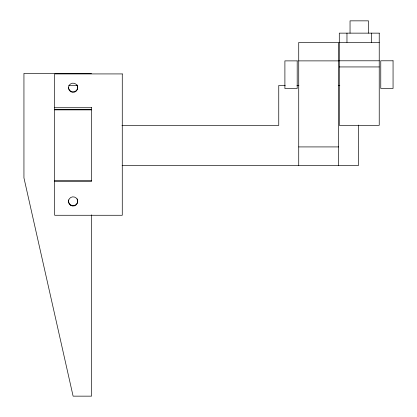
<?xml version="1.0" encoding="UTF-8"?>
<svg xmlns="http://www.w3.org/2000/svg" width="417" height="417" viewBox="0 0 417 417"><rect width="100%" height="100%" fill="white"/><g stroke="black" fill="none" stroke-linecap="round" stroke-linejoin="round"><path stroke-width="0.63" d="M339.287 42.357L379.23 42.357M339.287 60.793L379.23 60.793M298.728 60.882L338.672 60.882M339.287 66.939L379.23 66.939M91.542 73.392L23.941 73.392L23.941 177.861L73.105 396.15L91.542 396.15L91.542 214.854M68.664 85.464L77.103 85.464M285.249 85.464L278.754 85.464L278.754 125.413L121.936 125.413M296.94 85.464L298.89 85.464M338.51 85.464L339.808 85.464M54.669 107.727L91.542 107.727M54.669 109.4L91.542 109.343M54.669 109.874L91.542 109.874M298.728 146.92L338.672 146.92M122.118 165.356L358.641 165.356L358.641 125.084M54.669 180.545L91.542 180.545M54.669 181.468L91.542 181.468L91.542 107.482M371.547 33.141L371.547 42.357M368.477 33.141L368.477 20.85L350.04 20.85L350.04 33.141M346.965 33.141L346.965 42.357M338.672 165.356L338.672 42.451L298.728 42.451L298.728 165.356M77.098 198.732A4.608 4.608 0 0 1 73.705 205.602A4.608 4.608 0 0 1 68.654 199.842M77.098 84.912A4.608 4.608 0 0 1 74.299 91.667A4.608 4.608 0 0 1 68.497 87.216M379.23 33.141L339.287 33.141L339.287 125.319L379.23 125.319L379.23 33.141M393.059 60.793L380.768 60.793L380.768 88.451L393.059 88.451L393.059 60.793M297.191 60.882L284.9 60.882L284.9 88.54L297.191 88.54L297.191 60.882M122.27 73.924L54.669 73.924L54.669 215.271L122.27 215.271L122.27 73.924M70.801 91.745A4.608 4.608 0 0 0 77.713 87.752A4.608 4.608 0 0 0 70.801 83.76A4.608 4.608 0 0 0 70.801 91.745M70.801 205.435A4.608 4.608 0 0 0 77.713 201.442A4.608 4.608 0 0 0 70.801 197.45A4.608 4.608 0 0 0 70.801 205.435"/></g></svg>
